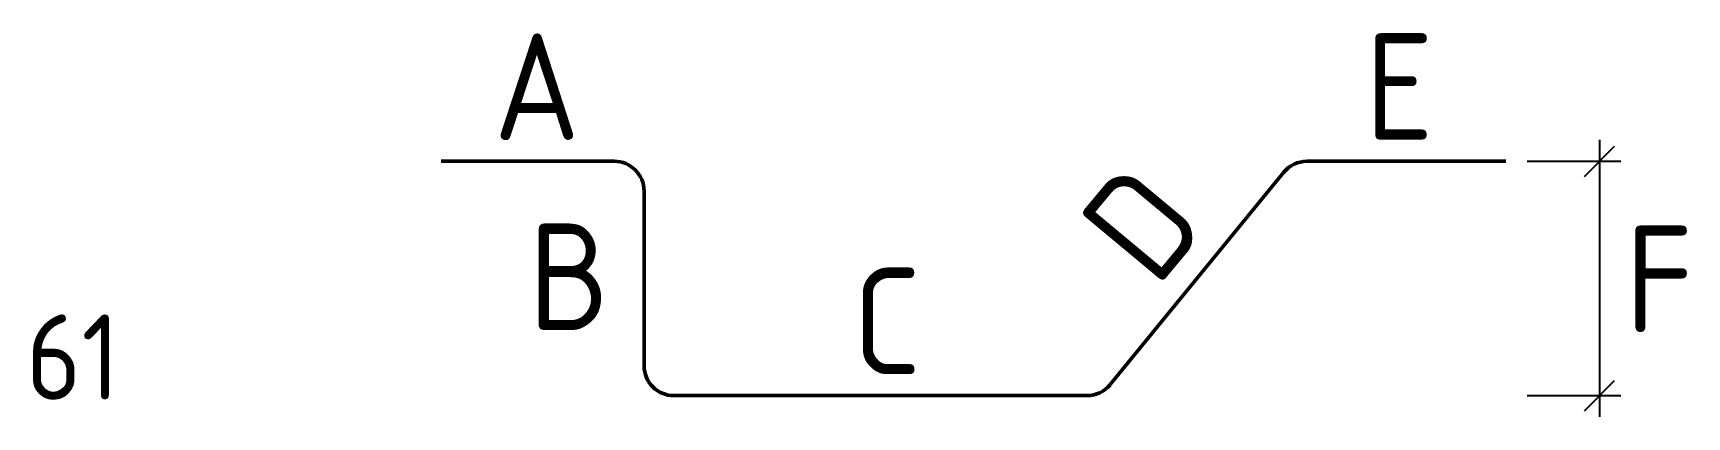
# Model space of a CAD drawing. Extents: x 239012 to 239400, y -39762 to -39672.
import ezdxf
from ezdxf.enums import TextEntityAlignment as Align

# ---------------------------------------------------------------- set-up
doc = ezdxf.new("R2010")
doc.units = 0
doc.layers.add('posedit.mtr.bar', color=7, linetype='Continuous', lineweight=50)
doc.layers.add('posedit.mtr.hidden', color=144, linetype='Continuous', plot=False)
doc.layers.add('posedit.mtr.lenght', color=183, linetype='Continuous')
doc.layers.add('posedit.mtr.text', color=3, linetype='Continuous')
doc.styles.add('posedit.ISOCPEUR', font='isocpeur.ttf', dxfattribs={"width": 0.9})

msp = doc.modelspace()

# ---------------------------------------------------------------- linework, layer by layer
at = {"layer": 'posedit.mtr.bar'}
for p, q in [((239148.34, -39702.48), (239107.69, -39702.48)), ((239357.69, -39702.48), (239311, -39702.48)), ((239264.79, -39754.91), (239305.58, -39705.05)), ((239155.34, -39709.48), (239155.34, -39750.48)), ((239259.37, -39757.48), (239162.34, -39757.48))]:
    msp.add_line(p, q, dxfattribs=at)
for centre, start, end in [((239148.34, -39709.48), 0, 90), ((239311, -39709.48), 90, 140.7106), ((239162.34, -39750.48), 180, 270), ((239259.37, -39750.48), 270, 320.7106)]:
    msp.add_arc(centre, 7, start, end, dxfattribs=at)
at = {"layer": 'posedit.mtr.lenght'}
for p, q in [((239376.18, -39706.02), (239383.25, -39698.94)), ((239379.72, -39697.48), (239379.72, -39762.48)), ((239362.69, -39702.48), (239384.72, -39702.48)), ((239376.18, -39761.02), (239383.25, -39753.94)), ((239362.69, -39757.48), (239384.72, -39757.48))]:
    msp.add_line(p, q, dxfattribs=at)

# ---------------------------------------------------------------- texts
at = {"layer": 'posedit.mtr.hidden', "color": 144, "style": 'posedit.ISOCPEUR', "width": 0.9}
msp.add_text('61', height=20, dxfattribs=at).set_placement((239010.2, -39758.43))
at = {"layer": 'posedit.mtr.text', "style": 'posedit.ISOCPEUR', "width": 0.9}
for tag, p in [('A', (239130.16, -39684.98)), ('E', (239332.69, -39684.98)), ('C', (239212.38, -39739.98))]:
    msp.add_attdef(tag, text='', height=25, dxfattribs=at).set_placement(p, align=Align.MIDDLE_CENTER)
msp.add_attdef('D', text='', height=25, rotation=50.1944, dxfattribs=at).set_placement((239272.22, -39717.11), align=Align.MIDDLE_CENTER)
msp.add_attdef('B', text='', height=25, dxfattribs=at).set_placement((239147.33, -39729.56), align=Align.MIDDLE_RIGHT)
msp.add_attdef('F', text='', height=25, dxfattribs=at).set_placement((239385.69, -39730.13), align=Align.MIDDLE_LEFT)

doc.saveas('drawing.dxf')
